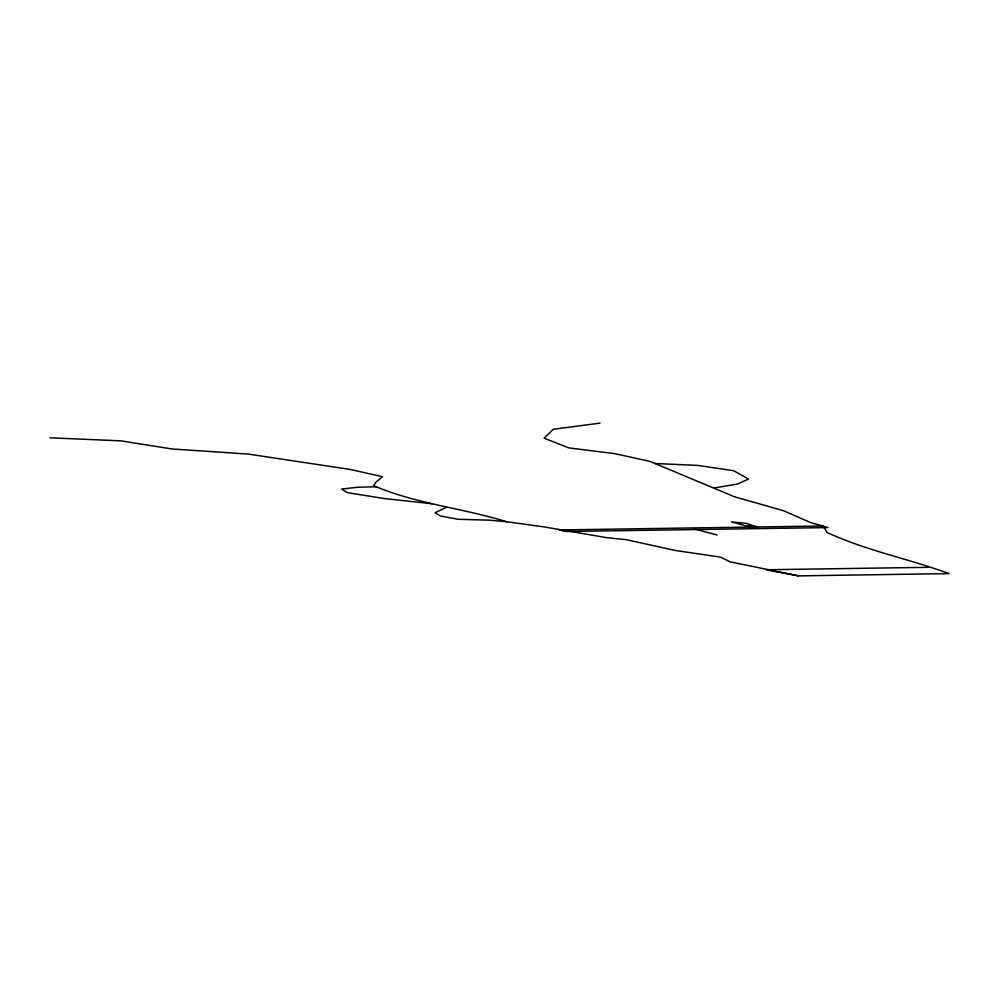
<?xml version="1.0" encoding="UTF-8"?>
<svg xmlns="http://www.w3.org/2000/svg" width="999" height="999" viewBox="0 0 999 999"><rect width="100%" height="100%" fill="white"/><g stroke="black" fill="none" stroke-linecap="round" stroke-linejoin="round"><path stroke-width="1.5" d="M446.578 507.23L435.052 512.737L440.184 515.921L458.116 519.293L489.722 520.179L506.68 521.753L544.018 526.885L606.668 537.662L626.361 539.697L675.237 550.449L720.554 557.117L730.144 561.825L798.463 575.874L949.05 573.601C908.878 558.778 866.32 550.724 827.247 532.529L822.989 525.986L811.313 522.864L783.453 510.714L734.39 496.74L650.049 461.426L615.034 453.683L568.793 447.889L544.13 438.174L553.296 429.27L600.012 423.126M714.185 487.937L737.662 484.016L748.551 479.021L733.728 470.741L697.764 465.422L655.157 463.499M376.598 486.788L358.042 487.2L341.72 489.035L347.177 492.594L384.353 498.563L432.18 503.758M928.071 567.32L765.996 569.755L798.463 575.874M49.95 437.812L120.867 440.846L171.99 448.963L248.314 454.095L350.075 469.418L382.505 476.698L376.074 482.055L373.501 485.614C416.084 503.933 462.787 508.104 506.68 521.753M755.369 527.01L748.214 525.499L753.546 527.035M748.975 527.097L749.687 526.835L731.33 521.89L746.128 523.351L757.604 526.972M693.768 528.758L717.12 535.002M822.102 525.998L559.59 529.945L565.434 531.505L827.946 527.572L822.102 525.998"/></g></svg>
